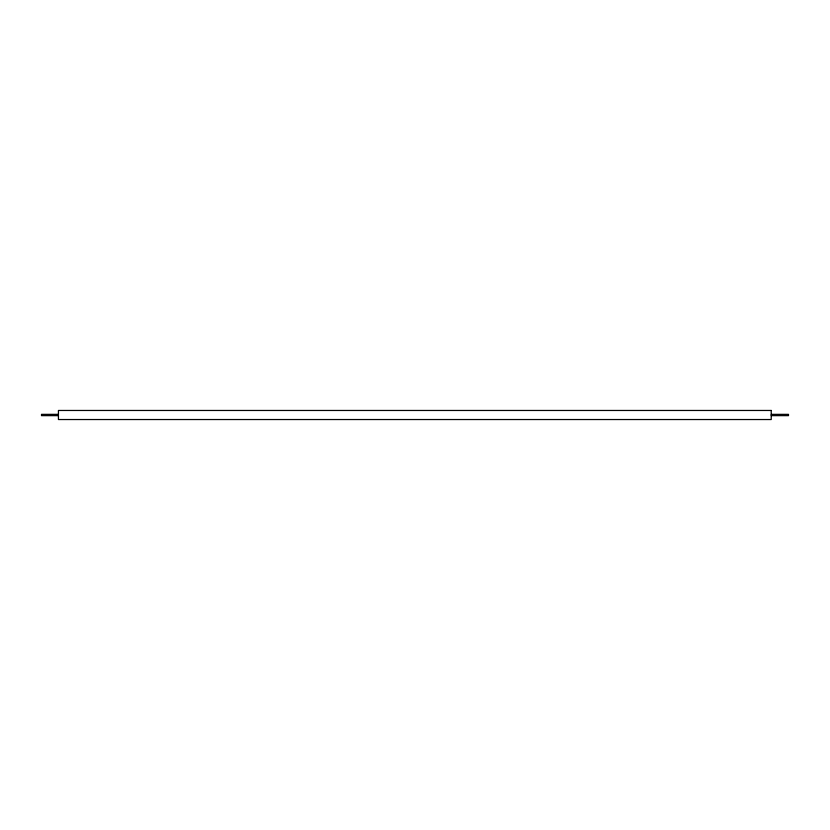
<?xml version="1.0" encoding="UTF-8"?>
<svg xmlns="http://www.w3.org/2000/svg" width="830" height="830" viewBox="0 0 830 830"><rect width="100%" height="100%" fill="white"/><g stroke="black" fill="none" stroke-linecap="round" stroke-linejoin="round"><path stroke-width="1.25" d="M58.432 414.357L41.5 414.357L41.5 415.643L58.432 415.643M771.226 414.357L788.5 414.357L788.5 415.643L771.226 415.643M771.226 410.466L58.432 410.466L58.432 419.534L771.226 419.534L771.226 410.466"/></g></svg>
